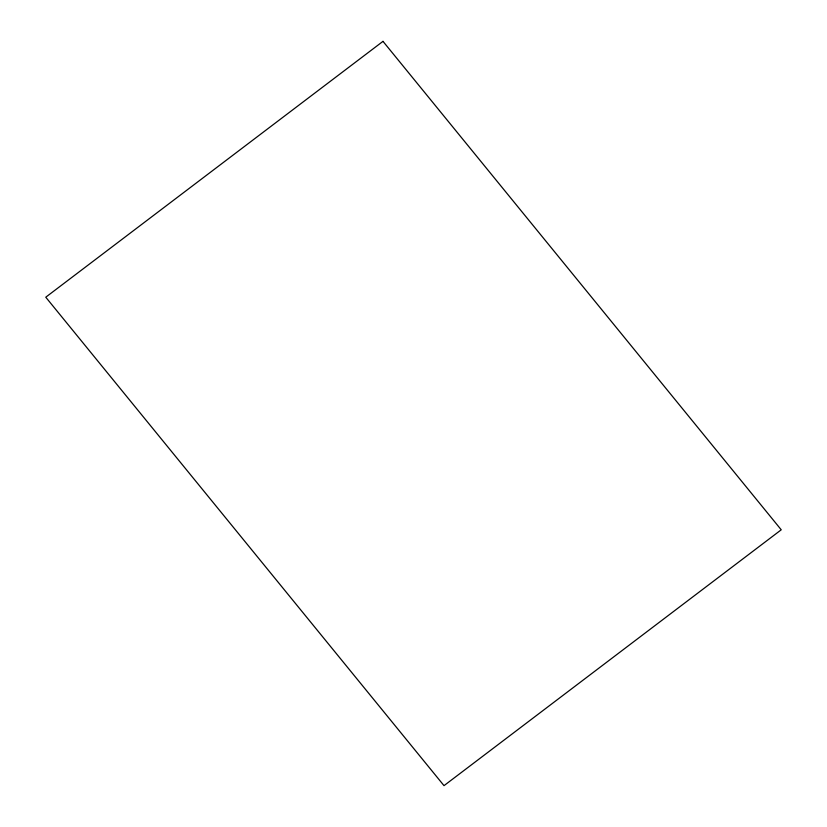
<?xml version="1.0" encoding="UTF-8"?>
<svg xmlns="http://www.w3.org/2000/svg" width="827" height="827" viewBox="0 0 827 827"><rect width="100%" height="100%" fill="white"/><g stroke="black" fill="none" stroke-linecap="round" stroke-linejoin="round"><path stroke-width="1.24" d="M382.994 41.35L45.764 297.203L444.006 785.65L781.236 529.797L382.994 41.35"/></g></svg>
